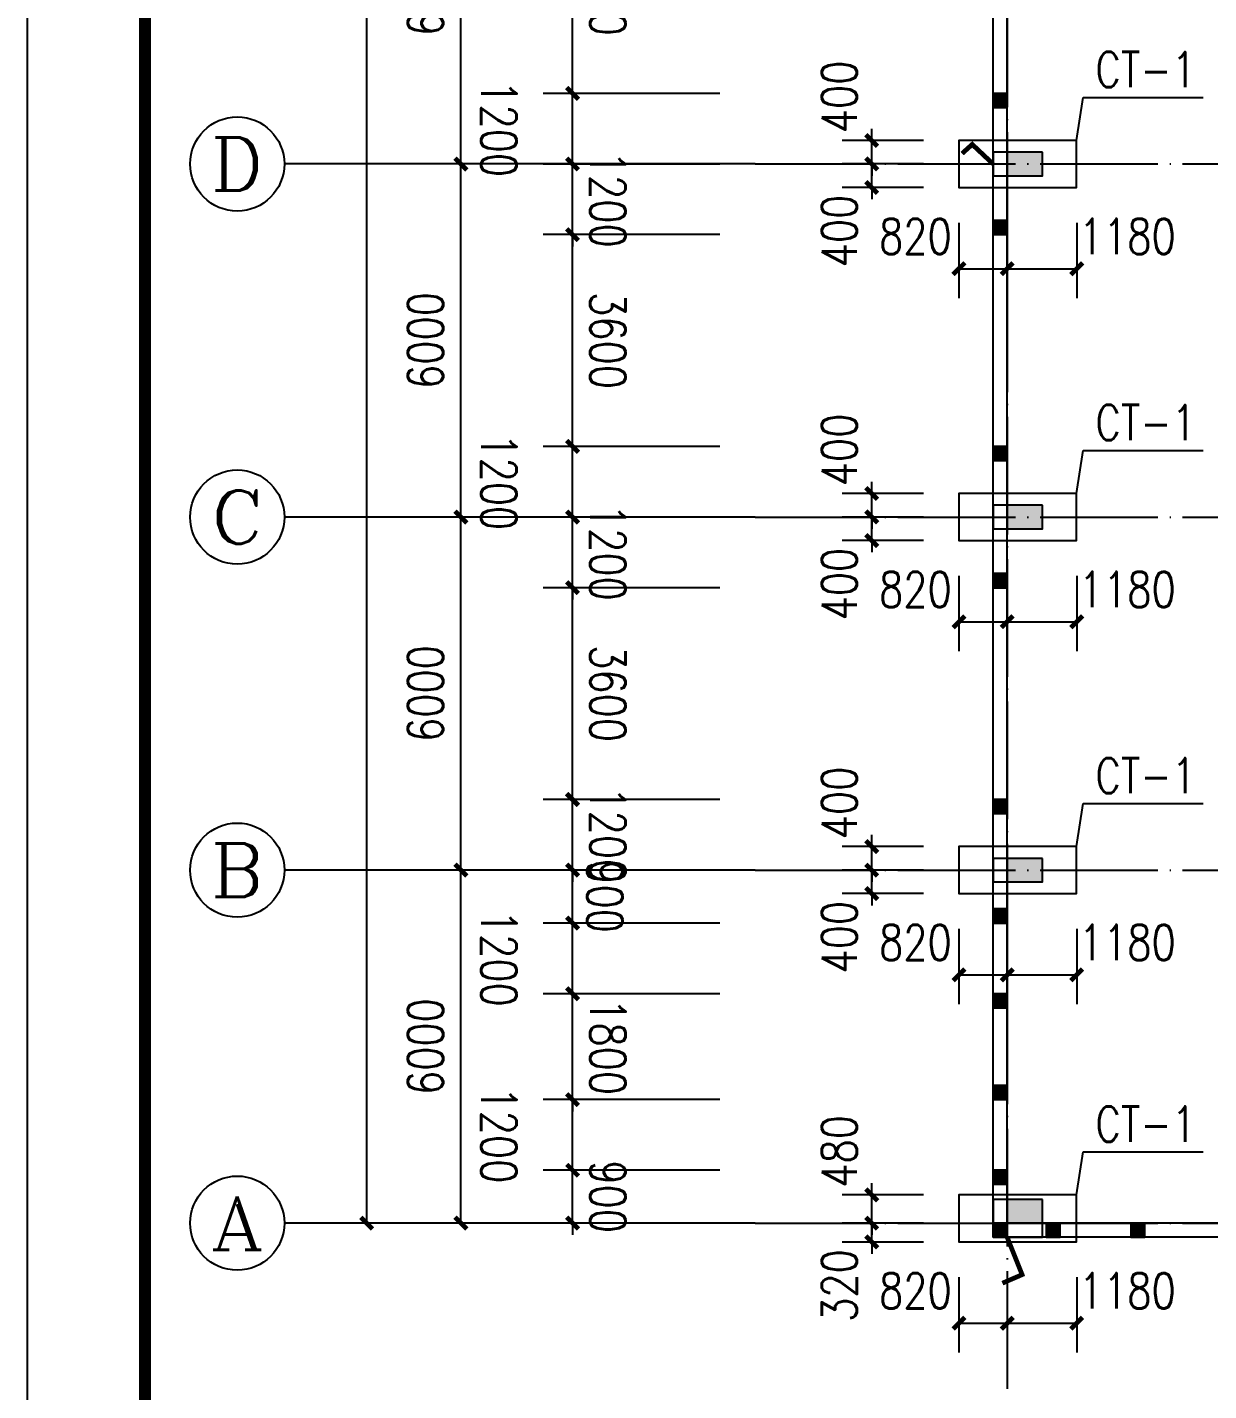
# Model space of a CAD drawing. Extents: x 31695611 to 39053694, y -59225 to 904195.
# Drawn here: x 38411260 to 38431330, y 785411 to 808582 of the extents above; entities that cross this region are included whole.
import ezdxf
from ezdxf.enums import TextEntityAlignment as Align

# ---------------------------------------------------------------- set-up
doc = ezdxf.new("R2010")
doc.units = 0
doc.header["$LTSCALE"] = 1000
doc.header["$MEASUREMENT"] = 0
doc.linetypes.add('ACAD_ISO04W100', pattern=[30.5, 24, -3, 0.5, -3])
doc.linetypes.add('DOTE', pattern=[2.42, 2, -0.2, 0.02, -0.2])
doc.layers.get('0').update_dxf_attribs({"linetype": 'CONTINUOUS'})
doc.layers.get('DEFPOINTS').update_dxf_attribs({"linetype": 'CONTINUOUS'})
for name, color, linetype in [('1506', 2, 'CONTINUOUS'), ('AXIS', 3, 'CONTINUOUS'), ('AXIS_TEXT', 7, 'CONTINUOUS'), ('COLUMN', 2, 'CONTINUOUS'), ('DOTE', 1, 'ACAD_ISO04W100'), ('PUB_DIM', 3, 'CONTINUOUS'), ('PUB_HATCH', 8, 'CONTINUOUS'), ('PUB_TITLE', 4, 'CONTINUOUS'), ('梁', 4, 'CONTINUOUS')]:
    doc.layers.add(name, color=color, linetype=linetype)
doc.styles.add('_TCH_AXIS', font='COMPLEX', dxfattribs={"bigfont": 'GBCBIG'})
doc.styles.add('COMPLEX', font='COMPLEX')
doc.styles.add('DIM_FONT', font='SIMPLEX.shx', dxfattribs={"width": 0.8})
doc.dimstyles.new('DIMN200', dxfattribs={"dimscale": 2, "dimtxt": 300, "dimasz": 100, "dimexe": 250, "dimexo": 300, "dimgap": 150, "dimtad": 1, "dimdec": 0, "dimzin": 0, "dimtxsty": 'DIM_FONT', "dimblk": 'ARCHTICK', "dimcen": 0.09, "dimclrt": 7, "dimazin": 3, "dimtfac": 1, "dimtdec": 0, "dimtix": 1, "dimtmove": 0, "dimatfit": 3, "dimtolj": 1, "dimtzin": 0})

# ---------------------------------------------------------------- blocks, each defined once
blk = doc.blocks.new('_ARCHTICK')
at = {"color": 0, "linetype": 'BYBLOCK', "const_width": 0.4}
blk.add_lwpolyline([(-0.5, -0.5), (0.5, 0.5)], dxfattribs=at)
blk = doc.blocks.new('*D153')
at = {"layer": 'AXIS', "color": 0}
for p, q in [((38420523, 789158), (38420523, 789358)), ((38423027, 789158), (38420023, 789158)), ((38420523, 788259), (38420523, 789158)), ((38423027, 788259), (38420023, 788259)), ((38420523, 788259), (38420523, 788059))]:
    blk.add_line(p, q, dxfattribs=at)
at = {"layer": 'DEFPOINTS', "color": 0}
for p in [(38420523, 789158), (38423627, 789158), (38423627, 788259)]:
    blk.add_point(p, dxfattribs=at)
at = {"layer": 'AXIS', "color": 0, "xscale": 200, "yscale": 200, "zscale": 200}
for p, rotation in [((38420523, 789158), 270.0001095396144), ((38420523, 788259), 90.00010953961444)]:
    blk.add_blockref('_ARCHTICK', p, dxfattribs=dict(at, rotation=rotation))
at = {"layer": 'AXIS', "color": 7, "insert": (38421123, 788708), "char_height": 600, "attachment_point": 5, "rotation": 270.0001, "style": 'DIM_FONT'}
blk.add_mtext('\\A1;900', dxfattribs=at)
blk = doc.blocks.new('*D154')
at = {"layer": 'AXIS', "color": 0}
for p, q in [((38423027, 790358), (38420023, 790358)), ((38420523, 789158), (38420523, 790358)), ((38423027, 789158), (38420023, 789158))]:
    blk.add_line(p, q, dxfattribs=at)
at = {"layer": 'DEFPOINTS', "color": 0}
for p in [(38420523, 790358), (38423627, 790358), (38423627, 789158)]:
    blk.add_point(p, dxfattribs=at)
at = {"layer": 'AXIS', "color": 0, "xscale": 200, "yscale": 200, "zscale": 200}
for p, rotation in [((38420523, 790358), 90.00010953951458), ((38420523, 789158), 270.0001095395146)]:
    blk.add_blockref('_ARCHTICK', p, dxfattribs=dict(at, rotation=rotation))
at = {"layer": 'AXIS', "color": 7, "insert": (38419273, 789758), "char_height": 600, "attachment_point": 5, "rotation": 270.0001, "style": 'DIM_FONT'}
blk.add_mtext('\\A1;1200', dxfattribs=at)
blk = doc.blocks.new('*D155')
at = {"layer": 'AXIS', "color": 0}
for p, q in [((38420523, 792158), (38420523, 792358)), ((38423027, 792158), (38420023, 792158)), ((38420523, 790358), (38420523, 792158)), ((38423027, 790358), (38420023, 790358)), ((38420523, 790358), (38420523, 790158))]:
    blk.add_line(p, q, dxfattribs=at)
at = {"layer": 'DEFPOINTS', "color": 0}
for p in [(38420523, 792158), (38423627, 792158), (38423627, 790358)]:
    blk.add_point(p, dxfattribs=at)
at = {"layer": 'AXIS', "color": 0, "xscale": 200, "yscale": 200, "zscale": 200}
for p, rotation in [((38420523, 792158), 270.0001095396331), ((38420523, 790358), 90.00010953963312)]:
    blk.add_blockref('_ARCHTICK', p, dxfattribs=dict(at, rotation=rotation))
at = {"layer": 'AXIS', "color": 7, "insert": (38421123, 791258), "char_height": 600, "attachment_point": 5, "rotation": 270.0001, "style": 'DIM_FONT'}
blk.add_mtext('\\A1;1800', dxfattribs=at)
blk = doc.blocks.new('*D156')
at = {"layer": 'AXIS', "color": 0}
for p, q in [((38423027, 793358), (38420023, 793358)), ((38420523, 792158), (38420523, 793358)), ((38423027, 792158), (38420023, 792158))]:
    blk.add_line(p, q, dxfattribs=at)
at = {"layer": 'DEFPOINTS', "color": 0}
for p in [(38420523, 793358), (38423627, 793358), (38423627, 792158)]:
    blk.add_point(p, dxfattribs=at)
at = {"layer": 'AXIS', "color": 0, "xscale": 200, "yscale": 200, "zscale": 200}
for p, rotation in [((38420523, 793358), 90.00010953952852), ((38420523, 792158), 270.0001095395285)]:
    blk.add_blockref('_ARCHTICK', p, dxfattribs=dict(at, rotation=rotation))
at = {"layer": 'AXIS', "color": 7, "insert": (38419273, 792758), "char_height": 600, "attachment_point": 5, "rotation": 270.0001, "style": 'DIM_FONT'}
blk.add_mtext('\\A1;1200', dxfattribs=at)
blk = doc.blocks.new('*D157')
at = {"layer": 'AXIS', "color": 0}
for p, q in [((38423027, 794258), (38420023, 794258)), ((38420523, 793358), (38420523, 794258)), ((38423027, 793358), (38420023, 793358))]:
    blk.add_line(p, q, dxfattribs=at)
at = {"layer": 'DEFPOINTS', "color": 0}
for p in [(38420523, 794258), (38423627, 794258), (38423627, 793358)]:
    blk.add_point(p, dxfattribs=at)
at = {"layer": 'AXIS', "color": 0, "xscale": 200, "yscale": 200, "zscale": 200}
for p, rotation in [((38420523, 794258), 90.00010953960133), ((38420523, 793358), 270.0001095396013)]:
    blk.add_blockref('_ARCHTICK', p, dxfattribs=dict(at, rotation=rotation))
at = {"layer": 'AXIS', "color": 7, "insert": (38421073, 793808), "char_height": 600, "attachment_point": 5, "rotation": 270.0001, "style": 'DIM_FONT'}
blk.add_mtext('\\A1;900', dxfattribs=at)
blk = doc.blocks.new('*D158')
at = {"layer": 'AXIS', "color": 0}
for p, q in [((38420523, 795458), (38420523, 795658)), ((38423027, 795458), (38420023, 795458)), ((38420523, 794258), (38420523, 795458)), ((38423027, 794258), (38420023, 794258)), ((38420523, 794258), (38420523, 794058))]:
    blk.add_line(p, q, dxfattribs=at)
at = {"layer": 'DEFPOINTS', "color": 0}
for p in [(38420523, 795458), (38423627, 795458), (38423627, 794258)]:
    blk.add_point(p, dxfattribs=at)
at = {"layer": 'AXIS', "color": 0, "xscale": 200, "yscale": 200, "zscale": 200}
for p, rotation in [((38420523, 795458), 270.0001095396586), ((38420523, 794258), 90.00010953965868)]:
    blk.add_blockref('_ARCHTICK', p, dxfattribs=dict(at, rotation=rotation))
at = {"layer": 'AXIS', "color": 7, "insert": (38421123, 794858), "char_height": 600, "attachment_point": 5, "rotation": 270.0001, "style": 'DIM_FONT'}
blk.add_mtext('\\A1;1200', dxfattribs=at)
blk = doc.blocks.new('*D159')
at = {"layer": 'AXIS', "color": 0}
for p, q in [((38423027, 799058), (38420022, 799058)), ((38420522, 795458), (38420522, 799058)), ((38423027, 795458), (38420022, 795458))]:
    blk.add_line(p, q, dxfattribs=at)
at = {"layer": 'DEFPOINTS', "color": 0}
for p in [(38420522, 799058), (38423627, 799058), (38423627, 795458)]:
    blk.add_point(p, dxfattribs=at)
at = {"layer": 'AXIS', "color": 0, "xscale": 200, "yscale": 200, "zscale": 200}
for p, rotation in [((38420522, 799058), 90.00010953963312), ((38420522, 795458), 270.0001095396331)]:
    blk.add_blockref('_ARCHTICK', p, dxfattribs=dict(at, rotation=rotation))
at = {"layer": 'AXIS', "color": 7, "insert": (38421123, 797258), "char_height": 600, "attachment_point": 5, "rotation": 270.0001, "style": 'DIM_FONT'}
blk.add_mtext('\\A1;3600', dxfattribs=at)
blk = doc.blocks.new('*D160')
at = {"layer": 'AXIS', "color": 0}
for p, q in [((38420522, 800258), (38420522, 800458)), ((38423027, 800258), (38420022, 800258)), ((38420522, 799058), (38420522, 800258)), ((38423027, 799058), (38420022, 799058)), ((38420522, 799058), (38420522, 798858))]:
    blk.add_line(p, q, dxfattribs=at)
at = {"layer": 'DEFPOINTS', "color": 0}
for p in [(38420522, 800258), (38423627, 800258), (38423627, 799058)]:
    blk.add_point(p, dxfattribs=at)
at = {"layer": 'AXIS', "color": 0, "xscale": 200, "yscale": 200, "zscale": 200}
for p, rotation in [((38420522, 800258), 270.0001095396437), ((38420522, 799058), 90.00010953964369)]:
    blk.add_blockref('_ARCHTICK', p, dxfattribs=dict(at, rotation=rotation))
at = {"layer": 'AXIS', "color": 7, "insert": (38421122, 799658), "char_height": 600, "attachment_point": 5, "rotation": 270.0001, "style": 'DIM_FONT'}
blk.add_mtext('\\A1;1200', dxfattribs=at)
blk = doc.blocks.new('*D161')
at = {"layer": 'AXIS', "color": 0}
for p, q in [((38423027, 801458), (38420022, 801458)), ((38420522, 800258), (38420522, 801458)), ((38423027, 800258), (38420022, 800258))]:
    blk.add_line(p, q, dxfattribs=at)
at = {"layer": 'DEFPOINTS', "color": 0}
for p in [(38420522, 801458), (38423627, 801458), (38423627, 800258)]:
    blk.add_point(p, dxfattribs=at)
at = {"layer": 'AXIS', "color": 0, "xscale": 200, "yscale": 200, "zscale": 200}
for p, rotation in [((38420522, 801458), 90.00010953974113), ((38420522, 800258), 270.0001095397411)]:
    blk.add_blockref('_ARCHTICK', p, dxfattribs=dict(at, rotation=rotation))
at = {"layer": 'AXIS', "color": 7, "insert": (38419272, 800858), "char_height": 600, "attachment_point": 5, "rotation": 270.0001, "style": 'DIM_FONT'}
blk.add_mtext('\\A1;1200', dxfattribs=at)
blk = doc.blocks.new('*D162')
at = {"layer": 'AXIS', "color": 0}
for p, q in [((38423027, 805058), (38420022, 805058)), ((38420522, 801458), (38420522, 805058)), ((38423027, 801458), (38420022, 801458))]:
    blk.add_line(p, q, dxfattribs=at)
at = {"layer": 'DEFPOINTS', "color": 0}
for p in [(38420522, 805058), (38423627, 805058), (38423627, 801458)]:
    blk.add_point(p, dxfattribs=at)
at = {"layer": 'AXIS', "color": 0, "xscale": 200, "yscale": 200, "zscale": 200}
for p, rotation in [((38420522, 805058), 90.00010953962557), ((38420522, 801458), 270.0001095396256)]:
    blk.add_blockref('_ARCHTICK', p, dxfattribs=dict(at, rotation=rotation))
at = {"layer": 'AXIS', "color": 7, "insert": (38421122, 803258), "char_height": 600, "attachment_point": 5, "rotation": 270.0001, "style": 'DIM_FONT'}
blk.add_mtext('\\A1;3600', dxfattribs=at)
blk = doc.blocks.new('*D163')
at = {"layer": 'AXIS', "color": 0}
for p, q in [((38420522, 806258), (38420522, 806458)), ((38423027, 806258), (38420022, 806258)), ((38420522, 805058), (38420522, 806258)), ((38423027, 805058), (38420022, 805058)), ((38420522, 805058), (38420522, 804858))]:
    blk.add_line(p, q, dxfattribs=at)
at = {"layer": 'DEFPOINTS', "color": 0}
for p in [(38420522, 806258), (38423627, 806258), (38423627, 805058)]:
    blk.add_point(p, dxfattribs=at)
at = {"layer": 'AXIS', "color": 0, "xscale": 200, "yscale": 200, "zscale": 200}
for p, rotation in [((38420522, 806258), 270.0001095395201), ((38420522, 805058), 90.00010953952004)]:
    blk.add_blockref('_ARCHTICK', p, dxfattribs=dict(at, rotation=rotation))
at = {"layer": 'AXIS', "color": 7, "insert": (38421122, 805658), "char_height": 600, "attachment_point": 5, "rotation": 270.0001, "style": 'DIM_FONT'}
blk.add_mtext('\\A1;1200', dxfattribs=at)
blk = doc.blocks.new('*D164')
at = {"layer": 'AXIS', "color": 0}
for p, q in [((38423027, 807458), (38420022, 807458)), ((38420522, 806258), (38420522, 807458)), ((38423027, 806258), (38420022, 806258))]:
    blk.add_line(p, q, dxfattribs=at)
at = {"layer": 'DEFPOINTS', "color": 0}
for p in [(38420522, 807458), (38423627, 807458), (38423627, 806258)]:
    blk.add_point(p, dxfattribs=at)
at = {"layer": 'AXIS', "color": 0, "xscale": 200, "yscale": 200, "zscale": 200}
for p, rotation in [((38420522, 807458), 90.00010953950991), ((38420522, 806258), 270.0001095395099)]:
    blk.add_blockref('_ARCHTICK', p, dxfattribs=dict(at, rotation=rotation))
at = {"layer": 'AXIS', "color": 7, "insert": (38419272, 806858), "char_height": 600, "attachment_point": 5, "rotation": 270.0001, "style": 'DIM_FONT'}
blk.add_mtext('\\A1;1200', dxfattribs=at)
blk = doc.blocks.new('*D165')
at = {"layer": 'AXIS', "color": 0}
for p, q in [((38423027, 811058), (38420022, 811058)), ((38420522, 807458), (38420522, 811058)), ((38423027, 807458), (38420022, 807458))]:
    blk.add_line(p, q, dxfattribs=at)
at = {"layer": 'DEFPOINTS', "color": 0}
for p in [(38420522, 811058), (38423627, 811058), (38423627, 807458)]:
    blk.add_point(p, dxfattribs=at)
at = {"layer": 'AXIS', "color": 0, "xscale": 200, "yscale": 200, "zscale": 200}
for p, rotation in [((38420522, 811058), 90.00010953963749), ((38420522, 807458), 270.0001095396375)]:
    blk.add_blockref('_ARCHTICK', p, dxfattribs=dict(at, rotation=rotation))
at = {"layer": 'AXIS', "color": 7, "insert": (38421122, 809258), "char_height": 600, "attachment_point": 5, "rotation": 270.0001, "style": 'DIM_FONT'}
blk.add_mtext('\\A1;3600', dxfattribs=at)
blk = doc.blocks.new('*D385')
at = {"layer": 'DEFPOINTS', "color": 0}
for p in [(38427087, 805859), (38427907, 805859), (38427907, 804479)]:
    blk.add_point(p, dxfattribs=at)
at = {"layer": 'PUB_DIM', "color": 0}
for p, q in [((38427087, 805259), (38427087, 803979)), ((38427907, 805259), (38427907, 803979)), ((38427087, 804479), (38427907, 804479))]:
    blk.add_line(p, q, dxfattribs=at)
at = {"layer": 'PUB_DIM', "color": 0, "xscale": 200, "yscale": 200, "zscale": 200, "rotation": 180}
blk.add_blockref('_ARCHTICK', (38427087, 804479), dxfattribs=at)
at = {"layer": 'PUB_DIM', "color": 0, "xscale": 200, "yscale": 200, "zscale": 200}
blk.add_blockref('_ARCHTICK', (38427907, 804479), dxfattribs=at)
at = {"layer": 'PUB_DIM', "color": 7, "insert": (38426347, 805029), "char_height": 600, "attachment_point": 5, "style": 'DIM_FONT'}
blk.add_mtext('\\A1;820', dxfattribs=at)
blk = doc.blocks.new('*D386')
at = {"layer": 'DEFPOINTS', "color": 0}
for p in [(38427907, 805859), (38429087, 805859), (38429087, 804479)]:
    blk.add_point(p, dxfattribs=at)
at = {"layer": 'PUB_DIM', "color": 0}
for p, q in [((38427907, 805259), (38427907, 803979)), ((38429087, 805259), (38429087, 803979)), ((38427907, 804479), (38429087, 804479))]:
    blk.add_line(p, q, dxfattribs=at)
at = {"layer": 'PUB_DIM', "color": 0, "xscale": 200, "yscale": 200, "zscale": 200, "rotation": 180}
blk.add_blockref('_ARCHTICK', (38427907, 804479), dxfattribs=at)
at = {"layer": 'PUB_DIM', "color": 0, "xscale": 200, "yscale": 200, "zscale": 200}
blk.add_blockref('_ARCHTICK', (38429087, 804479), dxfattribs=at)
at = {"layer": 'PUB_DIM', "color": 7, "insert": (38429947, 805029), "char_height": 600, "attachment_point": 5, "style": 'DIM_FONT'}
blk.add_mtext('\\A1;1180', dxfattribs=at)
blk = doc.blocks.new('*D387')
at = {"layer": 'DEFPOINTS', "color": 0}
for p in [(38425605, 806259), (38427087, 806259), (38427087, 805859)]:
    blk.add_point(p, dxfattribs=at)
at = {"layer": 'PUB_DIM', "color": 0}
for p, q in [((38425605, 806259), (38425605, 806459)), ((38426487, 806259), (38425105, 806259)), ((38425605, 805859), (38425605, 806259)), ((38426487, 805859), (38425105, 805859)), ((38425605, 805859), (38425605, 805659))]:
    blk.add_line(p, q, dxfattribs=at)
at = {"layer": 'PUB_DIM', "color": 0, "xscale": 200, "yscale": 200, "zscale": 200}
for p, rotation in [((38425605, 806259), 270), ((38425605, 805859), 90)]:
    blk.add_blockref('_ARCHTICK', p, dxfattribs=dict(at, rotation=rotation))
at = {"layer": 'PUB_DIM', "color": 7, "insert": (38425055, 805119), "char_height": 600, "attachment_point": 5, "rotation": 90, "style": 'DIM_FONT'}
blk.add_mtext('\\A1;400', dxfattribs=at)
blk = doc.blocks.new('*D388')
at = {"layer": 'DEFPOINTS', "color": 0}
for p in [(38425605, 806659), (38427087, 806659), (38427087, 806259)]:
    blk.add_point(p, dxfattribs=at)
at = {"layer": 'PUB_DIM', "color": 0}
for p, q in [((38425605, 806659), (38425605, 806859)), ((38426487, 806659), (38425105, 806659)), ((38425605, 806259), (38425605, 806659)), ((38426487, 806259), (38425105, 806259)), ((38425605, 806259), (38425605, 806059))]:
    blk.add_line(p, q, dxfattribs=at)
at = {"layer": 'PUB_DIM', "color": 0, "xscale": 200, "yscale": 200, "zscale": 200}
for p, rotation in [((38425605, 806659), 270), ((38425605, 806259), 90)]:
    blk.add_blockref('_ARCHTICK', p, dxfattribs=dict(at, rotation=rotation))
at = {"layer": 'PUB_DIM', "color": 7, "insert": (38425055, 807399), "char_height": 600, "attachment_point": 5, "rotation": 90, "style": 'DIM_FONT'}
blk.add_mtext('\\A1;400', dxfattribs=at)
blk = doc.blocks.new('*D393')
at = {"layer": 'DEFPOINTS', "color": 0}
for p in [(38427087, 799859), (38427907, 799859), (38427907, 798479)]:
    blk.add_point(p, dxfattribs=at)
at = {"layer": 'PUB_DIM', "color": 0}
for p, q in [((38427087, 799259), (38427087, 797979)), ((38427907, 799259), (38427907, 797979)), ((38427087, 798479), (38427907, 798479))]:
    blk.add_line(p, q, dxfattribs=at)
at = {"layer": 'PUB_DIM', "color": 0, "xscale": 200, "yscale": 200, "zscale": 200, "rotation": 180}
blk.add_blockref('_ARCHTICK', (38427087, 798479), dxfattribs=at)
at = {"layer": 'PUB_DIM', "color": 0, "xscale": 200, "yscale": 200, "zscale": 200}
blk.add_blockref('_ARCHTICK', (38427907, 798479), dxfattribs=at)
at = {"layer": 'PUB_DIM', "color": 7, "insert": (38426347, 799029), "char_height": 600, "attachment_point": 5, "style": 'DIM_FONT'}
blk.add_mtext('\\A1;820', dxfattribs=at)
blk = doc.blocks.new('*D394')
at = {"layer": 'DEFPOINTS', "color": 0}
for p in [(38427907, 799859), (38429087, 799859), (38429087, 798479)]:
    blk.add_point(p, dxfattribs=at)
at = {"layer": 'PUB_DIM', "color": 0}
for p, q in [((38427907, 799259), (38427907, 797979)), ((38429087, 799259), (38429087, 797979)), ((38427907, 798479), (38429087, 798479))]:
    blk.add_line(p, q, dxfattribs=at)
at = {"layer": 'PUB_DIM', "color": 0, "xscale": 200, "yscale": 200, "zscale": 200, "rotation": 180}
blk.add_blockref('_ARCHTICK', (38427907, 798479), dxfattribs=at)
at = {"layer": 'PUB_DIM', "color": 0, "xscale": 200, "yscale": 200, "zscale": 200}
blk.add_blockref('_ARCHTICK', (38429087, 798479), dxfattribs=at)
at = {"layer": 'PUB_DIM', "color": 7, "insert": (38429947, 799029), "char_height": 600, "attachment_point": 5, "style": 'DIM_FONT'}
blk.add_mtext('\\A1;1180', dxfattribs=at)
blk = doc.blocks.new('*D395')
at = {"layer": 'DEFPOINTS', "color": 0}
for p in [(38425605, 800259), (38427087, 800259), (38427087, 799859)]:
    blk.add_point(p, dxfattribs=at)
at = {"layer": 'PUB_DIM', "color": 0}
for p, q in [((38425605, 800259), (38425605, 800459)), ((38426487, 800259), (38425105, 800259)), ((38425605, 799859), (38425605, 800259)), ((38426487, 799859), (38425105, 799859)), ((38425605, 799859), (38425605, 799659))]:
    blk.add_line(p, q, dxfattribs=at)
at = {"layer": 'PUB_DIM', "color": 0, "xscale": 200, "yscale": 200, "zscale": 200}
for p, rotation in [((38425605, 800259), 270), ((38425605, 799859), 90)]:
    blk.add_blockref('_ARCHTICK', p, dxfattribs=dict(at, rotation=rotation))
at = {"layer": 'PUB_DIM', "color": 7, "insert": (38425055, 799119), "char_height": 600, "attachment_point": 5, "rotation": 90, "style": 'DIM_FONT'}
blk.add_mtext('\\A1;400', dxfattribs=at)
blk = doc.blocks.new('*D396')
at = {"layer": 'DEFPOINTS', "color": 0}
for p in [(38425605, 800659), (38427087, 800659), (38427087, 800259)]:
    blk.add_point(p, dxfattribs=at)
at = {"layer": 'PUB_DIM', "color": 0}
for p, q in [((38425605, 800659), (38425605, 800859)), ((38426487, 800659), (38425105, 800659)), ((38425605, 800259), (38425605, 800659)), ((38426487, 800259), (38425105, 800259)), ((38425605, 800259), (38425605, 800059))]:
    blk.add_line(p, q, dxfattribs=at)
at = {"layer": 'PUB_DIM', "color": 0, "xscale": 200, "yscale": 200, "zscale": 200}
for p, rotation in [((38425605, 800659), 270), ((38425605, 800259), 90)]:
    blk.add_blockref('_ARCHTICK', p, dxfattribs=dict(at, rotation=rotation))
at = {"layer": 'PUB_DIM', "color": 7, "insert": (38425055, 801399), "char_height": 600, "attachment_point": 5, "rotation": 90, "style": 'DIM_FONT'}
blk.add_mtext('\\A1;400', dxfattribs=at)
blk = doc.blocks.new('*D401')
at = {"layer": 'DEFPOINTS', "color": 0}
for p in [(38427087, 793859), (38427907, 793859), (38427907, 792479)]:
    blk.add_point(p, dxfattribs=at)
at = {"layer": 'PUB_DIM', "color": 0}
for p, q in [((38427087, 793259), (38427087, 791979)), ((38427907, 793259), (38427907, 791979)), ((38427087, 792479), (38427907, 792479))]:
    blk.add_line(p, q, dxfattribs=at)
at = {"layer": 'PUB_DIM', "color": 0, "xscale": 200, "yscale": 200, "zscale": 200, "rotation": 180}
blk.add_blockref('_ARCHTICK', (38427087, 792479), dxfattribs=at)
at = {"layer": 'PUB_DIM', "color": 0, "xscale": 200, "yscale": 200, "zscale": 200}
blk.add_blockref('_ARCHTICK', (38427907, 792479), dxfattribs=at)
at = {"layer": 'PUB_DIM', "color": 7, "insert": (38426347, 793029), "char_height": 600, "attachment_point": 5, "style": 'DIM_FONT'}
blk.add_mtext('\\A1;820', dxfattribs=at)
blk = doc.blocks.new('*D402')
at = {"layer": 'DEFPOINTS', "color": 0}
for p in [(38427907, 793859), (38429087, 793859), (38429087, 792479)]:
    blk.add_point(p, dxfattribs=at)
at = {"layer": 'PUB_DIM', "color": 0}
for p, q in [((38427907, 793259), (38427907, 791979)), ((38429087, 793259), (38429087, 791979)), ((38427907, 792479), (38429087, 792479))]:
    blk.add_line(p, q, dxfattribs=at)
at = {"layer": 'PUB_DIM', "color": 0, "xscale": 200, "yscale": 200, "zscale": 200, "rotation": 180}
blk.add_blockref('_ARCHTICK', (38427907, 792479), dxfattribs=at)
at = {"layer": 'PUB_DIM', "color": 0, "xscale": 200, "yscale": 200, "zscale": 200}
blk.add_blockref('_ARCHTICK', (38429087, 792479), dxfattribs=at)
at = {"layer": 'PUB_DIM', "color": 7, "insert": (38429947, 793029), "char_height": 600, "attachment_point": 5, "style": 'DIM_FONT'}
blk.add_mtext('\\A1;1180', dxfattribs=at)
blk = doc.blocks.new('*D403')
at = {"layer": 'DEFPOINTS', "color": 0}
for p in [(38425605, 794259), (38427087, 794259), (38427087, 793859)]:
    blk.add_point(p, dxfattribs=at)
at = {"layer": 'PUB_DIM', "color": 0}
for p, q in [((38425605, 794259), (38425605, 794459)), ((38426487, 794259), (38425105, 794259)), ((38425605, 793859), (38425605, 794259)), ((38426487, 793859), (38425105, 793859)), ((38425605, 793859), (38425605, 793659))]:
    blk.add_line(p, q, dxfattribs=at)
at = {"layer": 'PUB_DIM', "color": 0, "xscale": 200, "yscale": 200, "zscale": 200}
for p, rotation in [((38425605, 794259), 270), ((38425605, 793859), 90)]:
    blk.add_blockref('_ARCHTICK', p, dxfattribs=dict(at, rotation=rotation))
at = {"layer": 'PUB_DIM', "color": 7, "insert": (38425055, 793119), "char_height": 600, "attachment_point": 5, "rotation": 90, "style": 'DIM_FONT'}
blk.add_mtext('\\A1;400', dxfattribs=at)
blk = doc.blocks.new('*D404')
at = {"layer": 'DEFPOINTS', "color": 0}
for p in [(38425605, 794659), (38427087, 794659), (38427087, 794259)]:
    blk.add_point(p, dxfattribs=at)
at = {"layer": 'PUB_DIM', "color": 0}
for p, q in [((38425605, 794659), (38425605, 794859)), ((38426487, 794659), (38425105, 794659)), ((38425605, 794259), (38425605, 794659)), ((38426487, 794259), (38425105, 794259)), ((38425605, 794259), (38425605, 794059))]:
    blk.add_line(p, q, dxfattribs=at)
at = {"layer": 'PUB_DIM', "color": 0, "xscale": 200, "yscale": 200, "zscale": 200}
for p, rotation in [((38425605, 794659), 270), ((38425605, 794259), 90)]:
    blk.add_blockref('_ARCHTICK', p, dxfattribs=dict(at, rotation=rotation))
at = {"layer": 'PUB_DIM', "color": 7, "insert": (38425055, 795399), "char_height": 600, "attachment_point": 5, "rotation": 90, "style": 'DIM_FONT'}
blk.add_mtext('\\A1;400', dxfattribs=at)
blk = doc.blocks.new('*D449')
at = {"layer": 'DEFPOINTS', "color": 0}
for p in [(38425605, 788259), (38427087, 788259), (38427087, 787938)]:
    blk.add_point(p, dxfattribs=at)
at = {"layer": 'PUB_DIM', "color": 0}
for p, q in [((38425605, 788259), (38425605, 788459)), ((38426487, 788259), (38425105, 788259)), ((38425605, 787938), (38425605, 788259)), ((38426487, 787938), (38425105, 787938)), ((38425605, 787938), (38425605, 787738))]:
    blk.add_line(p, q, dxfattribs=at)
at = {"layer": 'PUB_DIM', "color": 0, "xscale": 200, "yscale": 200, "zscale": 200}
for p, rotation in [((38425605, 788259), 270), ((38425605, 787938), 90)]:
    blk.add_blockref('_ARCHTICK', p, dxfattribs=dict(at, rotation=rotation))
at = {"layer": 'PUB_DIM', "color": 7, "insert": (38425055, 787198), "char_height": 600, "attachment_point": 5, "rotation": 90, "style": 'DIM_FONT'}
blk.add_mtext('\\A1;320', dxfattribs=at)
blk = doc.blocks.new('*D450')
at = {"layer": 'DEFPOINTS', "color": 0}
for p in [(38425605, 788738), (38427087, 788738), (38427087, 788259)]:
    blk.add_point(p, dxfattribs=at)
at = {"layer": 'PUB_DIM', "color": 0}
for p, q in [((38425605, 788738), (38425605, 788938)), ((38426487, 788738), (38425105, 788738)), ((38425605, 788259), (38425605, 788738)), ((38426487, 788259), (38425105, 788259)), ((38425605, 788259), (38425605, 788059))]:
    blk.add_line(p, q, dxfattribs=at)
at = {"layer": 'PUB_DIM', "color": 0, "xscale": 200, "yscale": 200, "zscale": 200}
for p, rotation in [((38425605, 788738), 270), ((38425605, 788259), 90)]:
    blk.add_blockref('_ARCHTICK', p, dxfattribs=dict(at, rotation=rotation))
at = {"layer": 'PUB_DIM', "color": 7, "insert": (38425055, 789478), "char_height": 600, "attachment_point": 5, "rotation": 90, "style": 'DIM_FONT'}
blk.add_mtext('\\A1;480', dxfattribs=at)
blk = doc.blocks.new('*D451')
at = {"layer": 'DEFPOINTS', "color": 0}
for p in [(38427087, 787938), (38427907, 787938), (38427907, 786559)]:
    blk.add_point(p, dxfattribs=at)
at = {"layer": 'PUB_DIM', "color": 0}
for p, q in [((38427087, 787338), (38427087, 786059)), ((38427907, 787338), (38427907, 786059)), ((38427087, 786559), (38427907, 786559))]:
    blk.add_line(p, q, dxfattribs=at)
at = {"layer": 'PUB_DIM', "color": 0, "xscale": 200, "yscale": 200, "zscale": 200, "rotation": 180}
blk.add_blockref('_ARCHTICK', (38427087, 786559), dxfattribs=at)
at = {"layer": 'PUB_DIM', "color": 0, "xscale": 200, "yscale": 200, "zscale": 200}
blk.add_blockref('_ARCHTICK', (38427907, 786559), dxfattribs=at)
at = {"layer": 'PUB_DIM', "color": 7, "insert": (38426347, 787109), "char_height": 600, "attachment_point": 5, "style": 'DIM_FONT'}
blk.add_mtext('\\A1;820', dxfattribs=at)
blk = doc.blocks.new('*D452')
at = {"layer": 'DEFPOINTS', "color": 0}
for p in [(38427907, 787938), (38429087, 787938), (38429087, 786559)]:
    blk.add_point(p, dxfattribs=at)
at = {"layer": 'PUB_DIM', "color": 0}
for p, q in [((38427907, 787338), (38427907, 786059)), ((38429087, 787338), (38429087, 786059)), ((38427907, 786559), (38429087, 786559))]:
    blk.add_line(p, q, dxfattribs=at)
at = {"layer": 'PUB_DIM', "color": 0, "xscale": 200, "yscale": 200, "zscale": 200, "rotation": 180}
blk.add_blockref('_ARCHTICK', (38427907, 786559), dxfattribs=at)
at = {"layer": 'PUB_DIM', "color": 0, "xscale": 200, "yscale": 200, "zscale": 200}
blk.add_blockref('_ARCHTICK', (38429087, 786559), dxfattribs=at)
at = {"layer": 'PUB_DIM', "color": 7, "insert": (38429947, 787109), "char_height": 600, "attachment_point": 5, "style": 'DIM_FONT'}
blk.add_mtext('\\A1;1180', dxfattribs=at)
blk = doc.blocks.new('*D601')
at = {"layer": 'AXIS', "color": 0}
for p, q in [((38423027, 794259), (38418127, 794259)), ((38418627, 788259), (38418627, 794259)), ((38423027, 788259), (38418127, 788259))]:
    blk.add_line(p, q, dxfattribs=at)
at = {"layer": 'DEFPOINTS', "color": 0}
for p in [(38418627, 794259), (38423627, 794259), (38423627, 788259)]:
    blk.add_point(p, dxfattribs=at)
at = {"layer": 'AXIS', "color": 0, "xscale": 200, "yscale": 200, "zscale": 200}
for p, rotation in [((38418627, 794259), 89.99989046034315), ((38418627, 788259), 269.9998904603431)]:
    blk.add_blockref('_ARCHTICK', p, dxfattribs=dict(at, rotation=rotation))
at = {"layer": 'AXIS', "color": 7, "insert": (38418027, 791259), "char_height": 600, "attachment_point": 5, "rotation": 89.9999, "style": 'DIM_FONT'}
blk.add_mtext('\\A1;6000', dxfattribs=at)
blk = doc.blocks.new('*D602')
at = {"layer": 'AXIS', "color": 0}
for p, q in [((38423027, 800259), (38418127, 800259)), ((38418627, 794259), (38418627, 800259)), ((38423027, 794259), (38418127, 794259))]:
    blk.add_line(p, q, dxfattribs=at)
at = {"layer": 'DEFPOINTS', "color": 0}
for p in [(38418627, 800259), (38423627, 800259), (38423627, 794259)]:
    blk.add_point(p, dxfattribs=at)
at = {"layer": 'AXIS', "color": 0, "xscale": 200, "yscale": 200, "zscale": 200}
for p, rotation in [((38418627, 800259), 89.9998904604143), ((38418627, 794259), 269.9998904604143)]:
    blk.add_blockref('_ARCHTICK', p, dxfattribs=dict(at, rotation=rotation))
at = {"layer": 'AXIS', "color": 7, "insert": (38418027, 797259), "char_height": 600, "attachment_point": 5, "rotation": 89.9999, "style": 'DIM_FONT'}
blk.add_mtext('\\A1;6000', dxfattribs=at)
blk = doc.blocks.new('*D603')
at = {"layer": 'AXIS', "color": 0}
for p, q in [((38423027, 806259), (38418127, 806259)), ((38418627, 800259), (38418627, 806259)), ((38423027, 800259), (38418127, 800259))]:
    blk.add_line(p, q, dxfattribs=at)
at = {"layer": 'DEFPOINTS', "color": 0}
for p in [(38418627, 806259), (38423627, 806259), (38423627, 800259)]:
    blk.add_point(p, dxfattribs=at)
at = {"layer": 'AXIS', "color": 0, "xscale": 200, "yscale": 200, "zscale": 200}
for p, rotation in [((38418627, 806259), 89.99989046034315), ((38418627, 800259), 269.9998904603431)]:
    blk.add_blockref('_ARCHTICK', p, dxfattribs=dict(at, rotation=rotation))
at = {"layer": 'AXIS', "color": 7, "insert": (38418027, 803259), "char_height": 600, "attachment_point": 5, "rotation": 89.9999, "style": 'DIM_FONT'}
blk.add_mtext('\\A1;6000', dxfattribs=at)
blk = doc.blocks.new('*D604')
at = {"layer": 'AXIS', "color": 0}
for p, q in [((38423027, 812259), (38418127, 812259)), ((38418627, 806259), (38418627, 812259)), ((38423027, 806259), (38418127, 806259))]:
    blk.add_line(p, q, dxfattribs=at)
at = {"layer": 'DEFPOINTS', "color": 0}
for p in [(38418627, 812259), (38423627, 812259), (38423627, 806259)]:
    blk.add_point(p, dxfattribs=at)
at = {"layer": 'AXIS', "color": 0, "xscale": 200, "yscale": 200, "zscale": 200}
for p, rotation in [((38418627, 812259), 89.99989046034315), ((38418627, 806259), 269.9998904603431)]:
    blk.add_blockref('_ARCHTICK', p, dxfattribs=dict(at, rotation=rotation))
at = {"layer": 'AXIS', "color": 7, "insert": (38418027, 809259), "char_height": 600, "attachment_point": 5, "rotation": 89.9999, "style": 'DIM_FONT'}
blk.add_mtext('\\A1;6000', dxfattribs=at)
blk = doc.blocks.new('*D616')
at = {"layer": 'AXIS', "color": 0}
for p, q in [((38423027, 878259), (38416527, 878259)), ((38417027, 788259), (38417027, 878259)), ((38423027, 788259), (38416527, 788259))]:
    blk.add_line(p, q, dxfattribs=at)
at = {"layer": 'DEFPOINTS', "color": 0}
for p in [(38417027, 878259), (38423627, 878259), (38423627, 788259)]:
    blk.add_point(p, dxfattribs=at)
at = {"layer": 'AXIS', "color": 0, "xscale": 200, "yscale": 200, "zscale": 200}
for p, rotation in [((38417027, 878259), 89.99989046036686), ((38417027, 788259), 269.9998904603668)]:
    blk.add_blockref('_ARCHTICK', p, dxfattribs=dict(at, rotation=rotation))
at = {"layer": 'AXIS', "color": 7, "insert": (38416427, 833259), "char_height": 600, "attachment_point": 5, "rotation": 89.9999, "style": 'DIM_FONT'}
blk.add_mtext('\\A1;90000', dxfattribs=at)
blk = doc.blocks.new('_AXISO')
blk.add_circle((0, 0), 0.5)
at = {"layer": 'AXIS_TEXT', "style": 'COMPLEX', "width": 1.041667}
blk.add_attdef('A', text='', height=0.56, dxfattribs=at).set_placement((-0.25, -0.28), (0.25, -0.28), align=Align.FIT)

msp = doc.modelspace()

# ---------------------------------------------------------------- hatches: boundary and pattern name
at = {"layer": 'PUB_HATCH'}
for points in [[(38427666.7, 807458.4), (38427666.7, 807218.4), (38427906.7, 807218.4), (38427906.7, 807458.4)], [(38427906.7, 806058.5), (38428506.7, 806058.5), (38428506.7, 806458.5), (38427906.7, 806458.5)], [(38427666.7, 805298.4), (38427666.7, 805058.4), (38427906.7, 805058.4), (38427906.7, 805298.4)], [(38427666.7, 801458.4), (38427666.7, 801218.4), (38427906.7, 801218.4), (38427906.7, 801458.4)], [(38427906.7, 800058.5), (38428506.7, 800058.5), (38428506.7, 800458.5), (38427906.7, 800458.5)], [(38427666.7, 799298.4), (38427666.7, 799058.4), (38427906.7, 799058.4), (38427906.7, 799298.4)], [(38427666.7, 795458.4), (38427666.7, 795218.4), (38427906.7, 795218.4), (38427906.7, 795458.4)], [(38427906.7, 794058.5), (38428506.7, 794058.5), (38428506.7, 794458.5), (38427906.7, 794458.5)], [(38427666.7, 793598.3), (38427666.7, 793358.3), (38427906.7, 793358.3), (38427906.7, 793598.3)], [(38427666.7, 792158.3), (38427666.7, 791918.3), (38427906.7, 791918.3), (38427906.7, 792158.3)], [(38427666.7, 790598.3), (38427666.7, 790358.3), (38427906.7, 790358.3), (38427906.7, 790598.3)], [(38427666.7, 789158.3), (38427666.7, 788918.3), (38427906.7, 788918.3), (38427906.7, 789158.3)], [(38427906.7, 788258.5), (38428506.7, 788258.5), (38428506.7, 788658.5), (38427906.7, 788658.5)], [(38427906.7, 788258.5), (38427666.7, 788258.5), (38427666.7, 788018.5), (38427906.7, 788018.5)], [(38428806.7, 788258.5), (38428566.7, 788258.5), (38428566.7, 788018.5), (38428806.7, 788018.5)], [(38430246.7, 788258.5), (38430006.7, 788258.5), (38430006.7, 788018.5), (38430246.7, 788018.5)]]:
    msp.add_hatch(color=256, dxfattribs=at).paths.add_polyline_path(points)

# ---------------------------------------------------------------- linework, layer by layer
for p, q in [((38429086.7, 806658.6), (38429199.2, 807390.5)), ((38429199.2, 807390.5), (38431234.9, 807390.5)), ((38429086.7, 800658.6), (38429199.2, 801390.5)), ((38429199.2, 801390.5), (38431234.9, 801390.5)), ((38429086.7, 794658.6), (38429199.2, 795390.5)), ((38429199.2, 795390.5), (38431234.9, 795390.5)), ((38429086.7, 788738.5), (38429199.2, 789470.5)), ((38429199.2, 789470.5), (38431234.9, 789470.5))]:
    msp.add_line(p, q)
at = {"const_width": 80}
for points in [[(38427666.6, 806258.6), (38427312.4, 806591.5), (38427140.3, 806436.3)], [(38427906.7, 788018.6), (38428159.8, 787382.9), (38427825.3, 787238.4)]]:
    msp.add_lwpolyline(points, dxfattribs=at)
for points in [[(38428506.7, 806458.5), (38427666.7, 806458.5), (38427666.7, 806058.5), (38428506.7, 806058.5)], [(38428506.7, 800458.5), (38427666.7, 800458.5), (38427666.7, 800058.5), (38428506.7, 800058.5)], [(38428506.7, 794458.5), (38427666.7, 794458.5), (38427666.7, 794058.5), (38428506.7, 794058.5)], [(38428506.7, 788658.5), (38427666.7, 788658.5), (38427666.7, 788018.5), (38428506.7, 788018.5)]]:
    msp.add_lwpolyline(points, close=True)
at = {"layer": '1506'}
for points in [[(38429086.7, 806658.6), (38427086.7, 806658.6), (38427086.7, 805858.6), (38429086.7, 805858.6), (38429086.7, 806658.6)], [(38429086.7, 800658.6), (38427086.7, 800658.6), (38427086.7, 799858.6), (38429086.7, 799858.6), (38429086.7, 800658.6)], [(38429086.7, 794658.6), (38427086.7, 794658.6), (38427086.7, 793858.6), (38429086.7, 793858.6), (38429086.7, 794658.6)], [(38429086.7, 788738.5), (38427086.7, 788738.5), (38427086.7, 787938.5), (38429086.7, 787938.5), (38429086.7, 788738.5)]]:
    msp.add_lwpolyline(points, dxfattribs=at)
at = {"layer": 'AXIS'}
for p, q in [((38423627.2, 806258.6), (38415627.2, 806258.6)), ((38423627.1, 800258.6), (38415627.1, 800258.6)), ((38423627.1, 794258.6), (38415627.1, 794258.6)), ((38423627.1, 788258.6), (38415627.1, 788258.6))]:
    msp.add_line(p, q, dxfattribs=at)
at = {"layer": 'COLUMN'}
for p, q in [((38427666.7, 807458.4), (38427666.7, 807218.4)), ((38427906.7, 807458.4), (38427666.7, 807458.4)), ((38427906.7, 807218.4), (38427906.7, 807458.4)), ((38427666.7, 807218.4), (38427906.7, 807218.4)), ((38428506.7, 806458.5), (38427906.7, 806458.5)), ((38427906.7, 806458.5), (38427906.7, 806058.5)), ((38428506.7, 806058.5), (38428506.7, 806458.5)), ((38427906.7, 806058.5), (38428506.7, 806058.5)), ((38427666.7, 805298.4), (38427666.7, 805058.4)), ((38427906.7, 805298.4), (38427666.7, 805298.4)), ((38427906.7, 805058.4), (38427906.7, 805298.4)), ((38427666.7, 805058.4), (38427906.7, 805058.4)), ((38427666.7, 801458.4), (38427666.7, 801218.4)), ((38427906.7, 801458.4), (38427666.7, 801458.4)), ((38427906.7, 801218.4), (38427906.7, 801458.4)), ((38427666.7, 801218.4), (38427906.7, 801218.4)), ((38428506.7, 800458.5), (38427906.7, 800458.5)), ((38427906.7, 800458.5), (38427906.7, 800058.5)), ((38428506.7, 800058.5), (38428506.7, 800458.5)), ((38427906.7, 800058.5), (38428506.7, 800058.5)), ((38427666.7, 799298.4), (38427666.7, 799058.4)), ((38427906.7, 799298.4), (38427666.7, 799298.4)), ((38427906.7, 799058.4), (38427906.7, 799298.4)), ((38427666.7, 799058.4), (38427906.7, 799058.4)), ((38427666.7, 795458.4), (38427666.7, 795218.4)), ((38427906.7, 795458.4), (38427666.7, 795458.4)), ((38427906.7, 795218.4), (38427906.7, 795458.4)), ((38427666.7, 795218.4), (38427906.7, 795218.4)), ((38428506.7, 794458.5), (38427906.7, 794458.5)), ((38427906.7, 794458.5), (38427906.7, 794058.5)), ((38428506.7, 794058.5), (38428506.7, 794458.5)), ((38427906.7, 794058.5), (38428506.7, 794058.5)), ((38427666.7, 793598.3), (38427666.7, 793358.3)), ((38427906.7, 793598.3), (38427666.7, 793598.3)), ((38427906.7, 793358.3), (38427906.7, 793598.3)), ((38427666.7, 793358.3), (38427906.7, 793358.3)), ((38427666.7, 792158.3), (38427666.7, 791918.3)), ((38427906.7, 792158.3), (38427666.7, 792158.3)), ((38427906.7, 791918.3), (38427906.7, 792158.3)), ((38427666.7, 791918.3), (38427906.7, 791918.3)), ((38427666.7, 790598.3), (38427666.7, 790358.3)), ((38427906.7, 790598.3), (38427666.7, 790598.3)), ((38427906.7, 790358.3), (38427906.7, 790598.3)), ((38427666.7, 790358.3), (38427906.7, 790358.3)), ((38427666.7, 789158.3), (38427666.7, 788918.3)), ((38427906.7, 789158.3), (38427666.7, 789158.3)), ((38427906.7, 788918.3), (38427906.7, 789158.3)), ((38427666.7, 788918.3), (38427906.7, 788918.3)), ((38428506.7, 788658.5), (38427906.7, 788658.5)), ((38427906.7, 788658.5), (38427906.7, 788258.5)), ((38428506.7, 788258.5), (38428506.7, 788658.5)), ((38427906.7, 788258.5), (38427666.7, 788258.5)), ((38427666.7, 788258.5), (38427666.7, 788018.5)), ((38427906.7, 788258.5), (38428506.7, 788258.5)), ((38427906.7, 788018.5), (38427906.7, 788258.5)), ((38428806.7, 788258.5), (38428566.7, 788258.5)), ((38428566.7, 788258.5), (38428566.7, 788018.5)), ((38428806.7, 788018.5), (38428806.7, 788258.5)), ((38430246.7, 788258.5), (38430006.7, 788258.5)), ((38430006.7, 788258.5), (38430006.7, 788018.5)), ((38430246.7, 788018.5), (38430246.7, 788258.5)), ((38427666.7, 788018.5), (38427906.7, 788018.5)), ((38428566.7, 788018.5), (38428806.7, 788018.5)), ((38430006.7, 788018.5), (38430246.7, 788018.5))]:
    msp.add_line(p, q, dxfattribs=at)
at = {"layer": 'DOTE', "linetype": 'DOTE'}
for p, q in [((38427906.7, 884242.1), (38427906.7, 784664.7)), ((38423627.2, 806258.6), (38463492.4, 806258.5)), ((38423627.1, 800258.6), (38463492.4, 800258.5)), ((38423627.1, 794258.6), (38463492.4, 794258.5)), ((38423627.1, 788258.6), (38463492.4, 788258.5))]:
    msp.add_line(p, q, dxfattribs=at)
at = {"layer": 'PUB_TITLE'}
msp.add_lwpolyline([(38411259.9, 755595.5), (38495259.9, 755595.5), (38495259.9, 904195.5), (38411259.9, 904195.5)], close=True, dxfattribs=at)
at = {"layer": 'PUB_TITLE', "const_width": 200}
msp.add_lwpolyline([(38413259.9, 757595.5), (38493259.9, 757595.5), (38493259.9, 899195.5), (38413259.9, 899195.5)], close=True, dxfattribs=at)
at = {"layer": '梁'}
for points in [[(38427666.7, 878498.6), (38458146.7, 878498.6), (38458146.7, 788018.5), (38427666.7, 788018.5)], [(38427906.7, 878258.6), (38457906.7, 878258.6), (38457906.7, 788258.5), (38427906.7, 788258.5)]]:
    msp.add_lwpolyline(points, close=True, dxfattribs=at)

# ---------------------------------------------------------------- block references
at = {"layer": 'AXIS'}
ref = msp.add_blockref('_AXISO', (38414827.2, 806258.6), dxfattribs=dict(at, xscale=1600, yscale=1600, zscale=1600))
ref.add_attrib('A', 'D', dxfattribs={"layer": 'AXIS_TEXT', "height": 905.1, "style": '_TCH_AXIS', "width": 1.235294}).set_placement((38414374.6, 805806.1), (38415279.7, 805806.1), align=Align.FIT)
ref = msp.add_blockref('_AXISO', (38414827.1, 800258.6), dxfattribs=dict(at, xscale=1600, yscale=1600, zscale=1600))
ref.add_attrib('A', 'C', dxfattribs={"layer": 'AXIS_TEXT', "height": 905.1, "style": '_TCH_AXIS', "width": 1.4}).set_placement((38414374.6, 799806.1), (38415279.7, 799806.1), align=Align.FIT)
ref = msp.add_blockref('_AXISO', (38414827.1, 794258.6), dxfattribs=dict(at, xscale=1600, yscale=1600, zscale=1600))
ref.add_attrib('A', 'B', dxfattribs={"layer": 'AXIS_TEXT', "height": 905.1, "style": '_TCH_AXIS', "width": 1.235294}).set_placement((38414374.6, 793806.1), (38415279.7, 793806.1), align=Align.FIT)
ref = msp.add_blockref('_AXISO', (38414827.1, 788258.6), dxfattribs=dict(at, xscale=1600, yscale=1600, zscale=1600))
ref.add_attrib('A', 'A', dxfattribs={"layer": 'AXIS_TEXT', "height": 905.1, "style": '_TCH_AXIS', "width": 1.166667}).set_placement((38414374.6, 787806.1), (38415279.7, 787806.1), align=Align.FIT)

# ---------------------------------------------------------------- texts
at = {"style": 'DIM_FONT', "width": 0.8}
for p in [(38429405.2, 807563.4), (38429405.2, 801563.4), (38429405.2, 795563.4), (38429405.2, 789643.3)]:
    msp.add_text('CT-1', height=600, dxfattribs=at).set_placement(p)

# ---------------------------------------------------------------- dimensions: what is measured, and where the dimension line sits
at = {"layer": 'AXIS'}
for p1, p2, distance, picture, middle in [((38423627.1, 788258.6), (38423627.3, 878258.6), 6600, '*D616', (38416427.2, 833258.6)), ((38423627.2, 806258.6), (38423627.2, 812258.6), 5000, '*D604', (38418027.2, 809258.6)), ((38423627.4, 807458.5), (38423627.4, 811058.5), 3104.9, '*D165', (38421122.5, 809258.4)), ((38423627.1, 800258.6), (38423627.2, 806258.6), 5000, '*D603', (38418027.1, 803258.6)), ((38423627.4, 805058.5), (38423627.4, 806258.4), 3104.9, '*D163', (38421122.5, 805658.4)), ((38423627.4, 801458.5), (38423627.4, 805058.5), 3104.9, '*D162', (38421122.5, 803258.4)), ((38423627.1, 794258.6), (38423627.1, 800258.6), 5000, '*D602', (38418027.1, 797258.6)), ((38423627.4, 799058.5), (38423627.4, 800258.4), 3104.9, '*D160', (38421122.5, 799658.4)), ((38423627.4, 795458.5), (38423627.4, 799058.5), 3104.9, '*D159', (38421122.5, 797258.4)), ((38423627.4, 794258.5), (38423627.4, 795458.5), 3104.9, '*D158', (38421122.5, 794858.5)), ((38423627.1, 788258.6), (38423627.1, 794258.6), 5000, '*D601', (38418027.1, 791258.6)), ((38423627.4, 790358.3), (38423627.4, 792158.3), 3104.9, '*D155', (38421122.5, 791258.3)), ((38423627.4, 788258.5), (38423627.4, 789158.3), 3104.9, '*D153', (38421122.5, 788708.4))]:
    dim = msp.add_aligned_dim(p1=p1, p2=p2, distance=distance, dimstyle='DIMN200', dxfattribs=at)
    dim.commit()
    dim.dimension.update_dxf_attribs({"geometry": picture, "text_midpoint": middle})
for base, p1, p2, picture, middle in [((38420522.5, 807458.4), (38423627.4, 806258.4), (38423627.4, 807458.5), '*D164', (38419272.5, 806858.4)), ((38420522.5, 801458.4), (38423627.4, 800258.4), (38423627.4, 801458.5), '*D161', (38419272.5, 800858.4)), ((38420522.5, 794258.5), (38423627.4, 793358.3), (38423627.4, 794258.5), '*D157', (38421072.5, 793808.4)), ((38420522.5, 793358.3), (38423627.4, 792158.3), (38423627.4, 793358.3), '*D156', (38419272.5, 792758.3)), ((38420522.5, 790358.3), (38423627.4, 789158.3), (38423627.4, 790358.3), '*D154', (38419272.5, 789758.3))]:
    dim = msp.add_linear_dim(base=base, p1=p1, p2=p2, angle=90.00011, dimstyle='DIMN200', dxfattribs=at)
    dim.commit()
    dim.dimension.update_dxf_attribs({"geometry": picture, "text_midpoint": middle, "dimtype": 129})
at = {"layer": 'PUB_DIM'}
for base, p1, p2, angle, picture, middle in [((38425605.2, 806658.6), (38427086.7, 806258.6), (38427086.7, 806658.6), 90, '*D388', (38425055.2, 807398.6)), ((38425605.2, 806258.6), (38427086.7, 805858.6), (38427086.7, 806258.6), 90, '*D387', (38425055.2, 805118.6)), ((38427906.7, 804478.6), (38427086.7, 805858.6), (38427906.7, 805858.6), 0, '*D385', (38426346.7, 805028.6)), ((38429086.7, 804478.6), (38427906.7, 805858.6), (38429086.7, 805858.6), 0, '*D386', (38429946.7, 805028.6)), ((38425605.2, 800658.6), (38427086.7, 800258.6), (38427086.7, 800658.6), 90, '*D396', (38425055.2, 801398.6)), ((38425605.2, 800258.6), (38427086.7, 799858.6), (38427086.7, 800258.6), 90, '*D395', (38425055.2, 799118.6)), ((38427906.7, 798478.6), (38427086.7, 799858.6), (38427906.7, 799858.6), 0, '*D393', (38426346.7, 799028.6)), ((38429086.7, 798478.6), (38427906.7, 799858.6), (38429086.7, 799858.6), 0, '*D394', (38429946.7, 799028.6)), ((38425605.2, 794658.6), (38427086.7, 794258.6), (38427086.7, 794658.6), 90, '*D404', (38425055.2, 795398.6)), ((38425605.2, 794258.6), (38427086.7, 793858.6), (38427086.7, 794258.6), 90, '*D403', (38425055.2, 793118.6)), ((38427906.7, 792478.6), (38427086.7, 793858.6), (38427906.7, 793858.6), 0, '*D401', (38426346.7, 793028.6)), ((38429086.7, 792478.6), (38427906.7, 793858.6), (38429086.7, 793858.6), 0, '*D402', (38429946.7, 793028.6)), ((38425605.2, 788738.5), (38427086.7, 788258.6), (38427086.7, 788738.5), 90, '*D450', (38425055.2, 789478.5)), ((38425605.2, 788258.6), (38427086.7, 787938.5), (38427086.7, 788258.6), 90, '*D449', (38425055.2, 787198.5)), ((38427906.7, 786558.6), (38427086.7, 787938.5), (38427906.7, 787938.5), 0, '*D451', (38426346.7, 787108.6)), ((38429086.7, 786558.6), (38427906.7, 787938.5), (38429086.7, 787938.5), 0, '*D452', (38429946.7, 787108.6))]:
    dim = msp.add_linear_dim(base=base, p1=p1, p2=p2, angle=angle, dimstyle='DIMN200', dxfattribs=at)
    dim.commit()
    dim.dimension.update_dxf_attribs({"geometry": picture, "text_midpoint": middle, "dimtype": 129})

doc.saveas('drawing.dxf')
